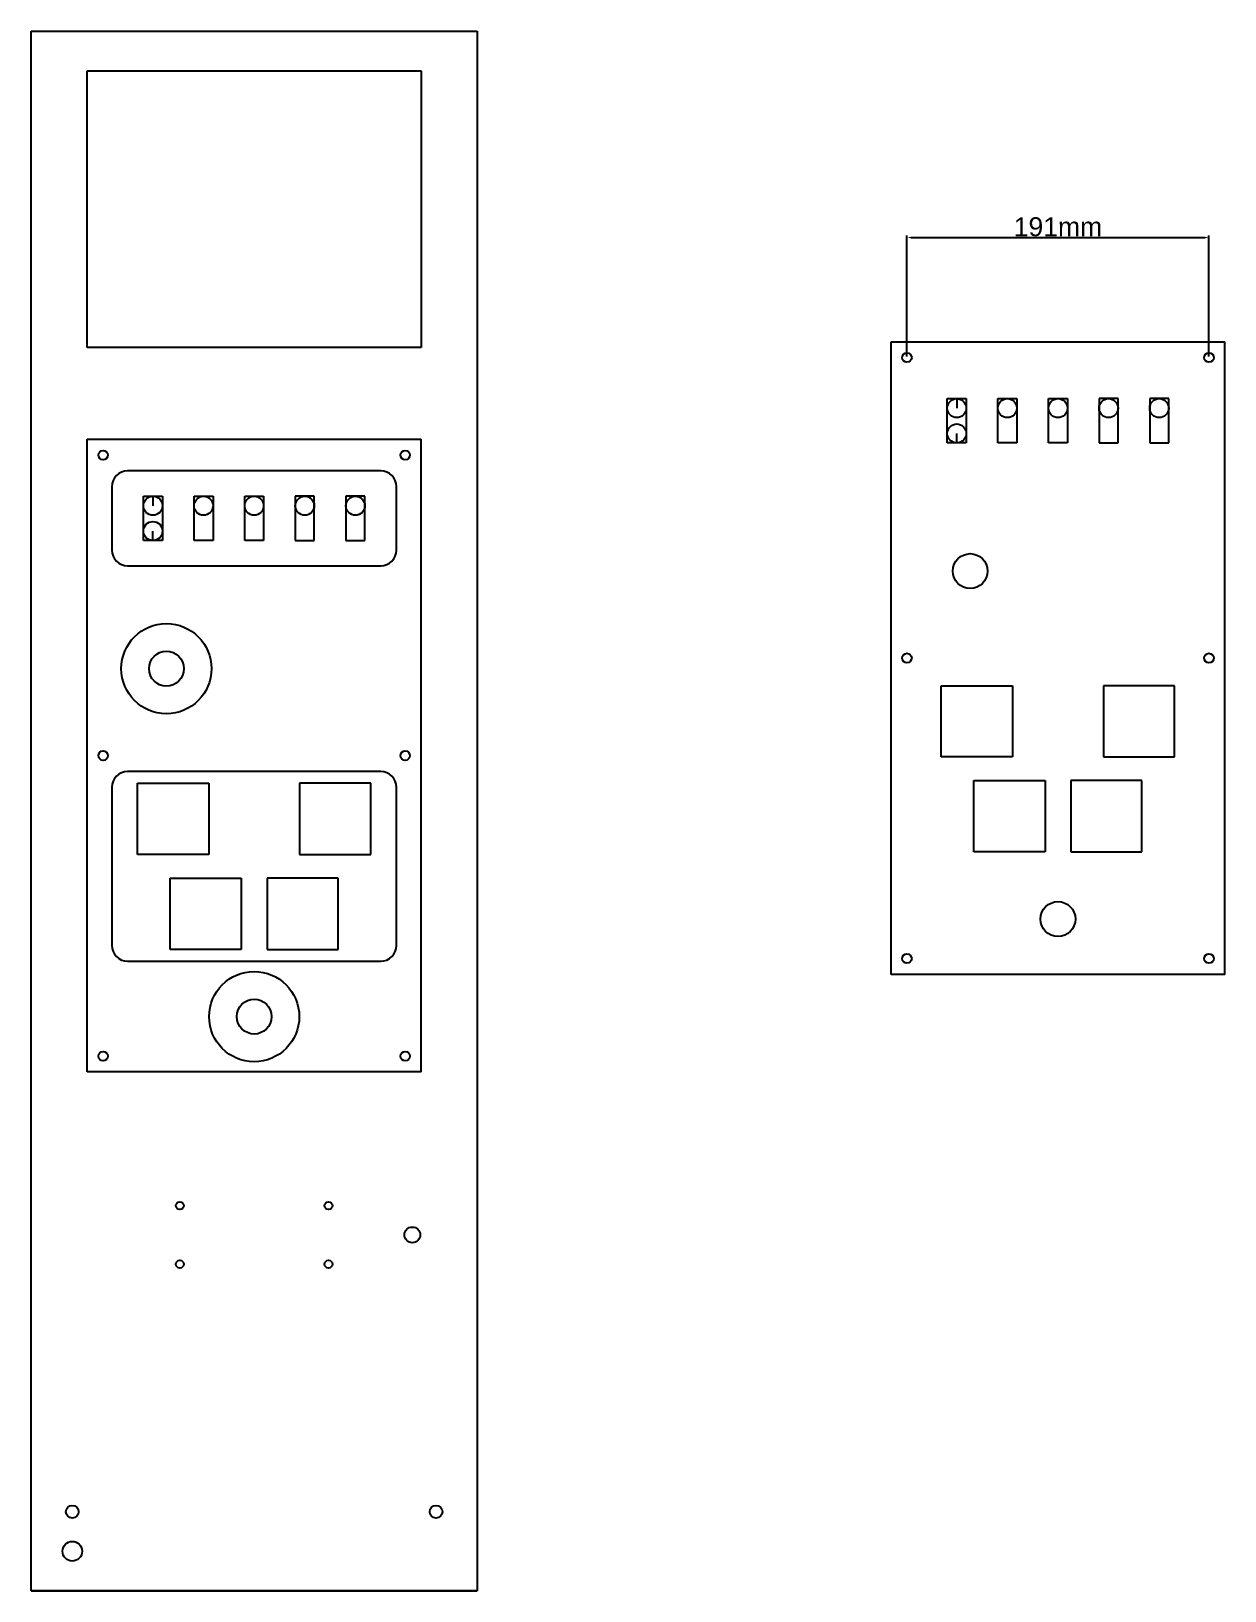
# Model space of a CAD drawing. Header units: centimetres. Extents: x 23876 to 29528, y 41633 to 43826.
# Drawn here: x 23876 to 24631, y 41830 to 42816 of the extents above; entities that cross this region are included whole.
import ezdxf

# ---------------------------------------------------------------- set-up
doc = ezdxf.new("R2010")
doc.units = ezdxf.units.CM
doc.styles.get("Standard").update_dxf_attribs({"font": 'arial.ttf'})
doc.dimstyles.new('ISO-25', dxfattribs={"dimtxt": 12, "dimasz": 2.5, "dimexe": 1.25, "dimexo": 0.625, "dimtad": 1, "dimtxsty": 'Standard', "dimcen": 2.5, "dimclrd": 1, "dimclre": 1, "dimadec": 0, "dimazin": 0, "dimtfac": 1, "dimtmove": 0, "dimatfit": 3, "dimfxl": 1, "dimarcsym": 0})

# ---------------------------------------------------------------- blocks, each defined once
blk = doc.blocks.new('*D78')
at = {"color": 1, "lineweight": -2, "transparency": 16777216}
for p, q in [((24430.05, 42610.59), (24430.05, 42687.05)), ((24432.55, 42685.8), (24618.55, 42685.8)), ((24621.05, 42610.59), (24621.05, 42687.05))]:
    blk.add_line(p, q, dxfattribs=at)
at = {"color": 1, "transparency": 16777216}
for points in [[(24432.55, 42686.21), (24432.55, 42685.38), (24430.05, 42685.8)], [(24618.55, 42686.21), (24618.55, 42685.38), (24621.05, 42685.8)]]:
    blk.add_solid(points, dxfattribs=at)
at = {"layer": 'Defpoints', "color": 0, "transparency": 16777216}
for p in [(24621.05, 42685.8), (24430.05, 42609.97), (24621.05, 42609.97)]:
    blk.add_point(p, dxfattribs=at)
at = {"color": 0, "transparency": 16777216, "insert": (24525.55, 42692.55), "char_height": 12, "attachment_point": 5}
blk.add_mtext('191mm', dxfattribs=at)

msp = doc.modelspace()

# ---------------------------------------------------------------- linework, layer by layer
for p, q in [((23876.297, 41830.27), (23876.297, 42816.27)), ((23876.297, 42816.27), (24158.297, 42816.27)), ((24158.297, 42816.27), (24158.297, 41830.27)), ((23911.797, 42791.27), (24122.797, 42791.27)), ((23911.797, 42616.27), (23911.797, 42791.27)), ((24122.797, 42791.27), (24122.797, 42616.27)), ((24122.797, 42616.27), (23911.797, 42616.27)), ((24420.049, 42219.966), (24420.049, 42619.966)), ((24420.049, 42619.966), (24631.049, 42619.966)), ((24631.049, 42219.966), (24631.049, 42619.966)), ((24455.549, 42583.966), (24467.549, 42583.966)), ((24455.549, 42555.966), (24455.549, 42583.966)), ((24461.549, 42583.966), (24461.549, 42577.966)), ((24467.549, 42583.966), (24467.549, 42555.966)), ((24487.549, 42583.966), (24499.549, 42583.966)), ((24487.549, 42555.966), (24487.549, 42583.966)), ((24499.549, 42583.966), (24499.549, 42555.966)), ((24519.549, 42583.966), (24531.549, 42583.966)), ((24519.549, 42555.966), (24519.549, 42583.966)), ((24531.549, 42583.966), (24531.549, 42555.966)), ((24563.549, 42583.966), (24551.549, 42583.966)), ((24551.549, 42583.966), (24551.549, 42555.966)), ((24563.549, 42555.966), (24563.549, 42583.966)), ((24595.549, 42583.966), (24583.549, 42583.966)), ((24583.549, 42583.966), (24583.549, 42555.966)), ((24595.549, 42555.966), (24595.549, 42583.966)), ((23911.797, 42158.27), (23911.797, 42558.27)), ((23911.797, 42558.27), (24122.797, 42558.27)), ((24122.797, 42158.27), (24122.797, 42558.27)), ((24467.549, 42555.966), (24455.549, 42555.966)), ((24461.549, 42555.966), (24461.549, 42561.966)), ((24499.549, 42555.966), (24487.549, 42555.966)), ((24531.549, 42555.966), (24519.549, 42555.966)), ((24551.549, 42555.966), (24563.549, 42555.966)), ((24583.549, 42555.966), (24595.549, 42555.966)), ((24097.297, 42538.27), (23937.297, 42538.27)), ((23927.297, 42528.27), (23927.297, 42488.27)), ((24107.297, 42488.27), (24107.297, 42528.27)), ((23947.297, 42522.27), (23959.297, 42522.27)), ((23947.297, 42494.27), (23947.297, 42522.27)), ((23953.297, 42522.27), (23953.297, 42516.27)), ((23959.297, 42522.27), (23959.297, 42494.27)), ((23979.297, 42522.27), (23991.297, 42522.27)), ((23979.297, 42494.27), (23979.297, 42522.27)), ((23991.297, 42522.27), (23991.297, 42494.27)), ((24011.297, 42522.27), (24023.297, 42522.27)), ((24011.297, 42494.27), (24011.297, 42522.27)), ((24023.297, 42522.27), (24023.297, 42494.27)), ((24055.297, 42522.27), (24043.297, 42522.27)), ((24043.297, 42522.27), (24043.297, 42494.27)), ((24055.297, 42494.27), (24055.297, 42522.27)), ((24087.297, 42522.27), (24075.297, 42522.27)), ((24075.297, 42522.27), (24075.297, 42494.27)), ((24087.297, 42494.27), (24087.297, 42522.27)), ((23953.297, 42494.27), (23953.297, 42500.27)), ((23959.297, 42494.27), (23947.297, 42494.27)), ((23991.297, 42494.27), (23979.297, 42494.27)), ((24023.297, 42494.27), (24011.297, 42494.27)), ((24043.297, 42494.27), (24055.297, 42494.27)), ((24075.297, 42494.27), (24087.297, 42494.27)), ((23937.297, 42478.27), (24097.297, 42478.27)), ((24451.799, 42402.466), (24496.799, 42402.466)), ((24451.799, 42357.466), (24451.799, 42402.466)), ((24496.799, 42402.466), (24496.799, 42357.466)), ((24599.299, 42402.466), (24554.299, 42402.466)), ((24554.299, 42402.466), (24554.299, 42357.466)), ((24599.299, 42357.466), (24599.299, 42402.466)), ((24496.799, 42357.466), (24451.799, 42357.466)), ((24554.299, 42357.466), (24599.299, 42357.466)), ((24097.297, 42348.27), (23937.297, 42348.27)), ((23943.547, 42340.77), (23988.547, 42340.77)), ((23943.547, 42295.77), (23943.547, 42340.77)), ((23988.547, 42340.77), (23988.547, 42295.77)), ((24091.047, 42340.77), (24046.047, 42340.77)), ((24046.047, 42340.77), (24046.047, 42295.77)), ((24091.047, 42295.77), (24091.047, 42340.77)), ((24472.424, 42342.466), (24517.424, 42342.466)), ((24472.424, 42297.466), (24472.424, 42342.466)), ((24517.424, 42342.466), (24517.424, 42297.466)), ((24578.674, 42342.466), (24533.674, 42342.466)), ((24533.674, 42342.466), (24533.674, 42297.466)), ((24578.674, 42297.466), (24578.674, 42342.466)), ((23927.297, 42338.27), (23927.297, 42238.27)), ((24107.297, 42238.27), (24107.297, 42338.27)), ((23988.547, 42295.77), (23943.547, 42295.77)), ((24046.047, 42295.77), (24091.047, 42295.77)), ((24517.424, 42297.466), (24472.424, 42297.466)), ((24533.674, 42297.466), (24578.674, 42297.466)), ((23964.172, 42280.77), (24009.172, 42280.77)), ((23964.172, 42235.77), (23964.172, 42280.77)), ((24009.172, 42280.77), (24009.172, 42235.77)), ((24070.422, 42280.77), (24025.422, 42280.77)), ((24025.422, 42280.77), (24025.422, 42235.77)), ((24070.422, 42235.77), (24070.422, 42280.77)), ((24009.172, 42235.77), (23964.172, 42235.77)), ((24025.422, 42235.77), (24070.422, 42235.77)), ((23937.297, 42228.27), (24097.297, 42228.27)), ((24631.049, 42219.966), (24420.049, 42219.966)), ((24122.797, 42158.27), (23911.797, 42158.27)), ((23876.297, 41830.27), (24158.297, 41830.27)), ((24158.297, 41830.27), (23876.297, 41830.27)), ((24158.297, 41830.27), (23876.297, 41830.27))]:
    msp.add_line(p, q)
for centre, radius in [((24430.049, 42609.966), 3), ((24430.049, 42609.966), 3), ((24621.049, 42609.966), 3), ((24621.049, 42609.966), 3), ((24461.549, 42577.966), 6), ((24493.549, 42577.966), 6), ((24525.549, 42577.966), 6), ((24557.549, 42577.966), 6), ((24589.549, 42577.966), 6), ((24461.549, 42561.966), 6), ((23921.797, 42548.27), 3), ((23921.797, 42548.27), 3), ((24112.797, 42548.27), 3), ((24112.797, 42548.27), 3), ((23953.297, 42516.27), 6), ((23985.297, 42516.27), 6), ((24017.297, 42516.27), 6), ((24049.297, 42516.27), 6), ((24081.297, 42516.27), 6), ((23953.297, 42500.27), 6), ((24470.049, 42474.966), 11), ((23961.797, 42413.27), 28.5), ((23961.797, 42413.27), 11), ((24430.049, 42419.966), 3), ((24621.049, 42419.966), 3), ((23921.797, 42358.27), 3), ((24112.797, 42358.27), 3), ((24525.549, 42254.966), 11), ((24430.049, 42229.966), 3), ((24621.049, 42229.966), 3), ((24017.297, 42193.27), 28.5), ((24017.297, 42193.27), 11), ((23921.797, 42168.27), 3), ((24112.797, 42168.27), 3), ((23970.297, 42073.77), 2.5), ((24064.297, 42073.77), 2.5), ((24117.297, 42055.27), 5), ((24117.297, 42055.27), 5), ((23970.297, 42036.77), 2.5), ((24064.297, 42036.77), 2.5), ((23902.297, 41880.27), 4), ((24132.297, 41880.27), 4), ((23902.297, 41855.27), 6.2)]:
    msp.add_circle(centre, radius)
for centre, start, end in [((23937.297, 42528.27), 90, 180), ((24097.297, 42528.27), 0, 90), ((23937.297, 42488.27), 180, 270), ((24097.297, 42488.27), 270, 0), ((23937.297, 42338.27), 90, 180), ((24097.297, 42338.27), 0, 90), ((23937.297, 42238.27), 180, 270), ((24097.297, 42238.27), 270, 0)]:
    msp.add_arc(centre, 10, start, end)

# ---------------------------------------------------------------- dimensions: what is measured, and where the dimension line sits
dim = msp.add_linear_dim(base=(24621.049, 42685.796), p1=(24430.049, 42609.966), p2=(24621.049, 42609.966), dimstyle='ISO-25', override={"dimpost": 'mm'})
dim.commit()
dim.dimension.update_dxf_attribs({"geometry": '*D78', "text_midpoint": (24525.549, 42692.548)})

doc.saveas('drawing.dxf')
